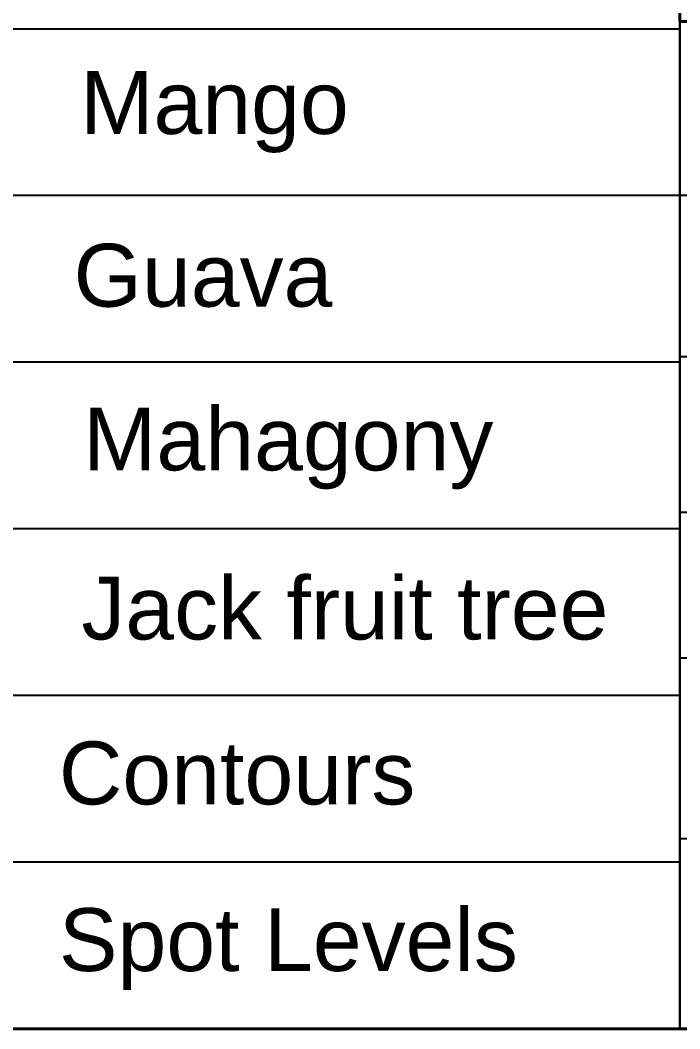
# Model space of a CAD drawing. Header units: millimetres. Extents: x 684983 to 685377, y 990360 to 990509.
# Drawn here: x 685299.52 to 685306.47, y 990360.29 to 990370.91 of the extents above; entities that cross this region are included whole.
import ezdxf

# ---------------------------------------------------------------- set-up
doc = ezdxf.new("R2010")
doc.units = ezdxf.units.MM
doc.layers.add('TITLE', color=6, linetype='Continuous')
doc.styles.add('ROMANS', font='arial.ttf')

msp = doc.modelspace()

# ---------------------------------------------------------------- linework, layer by layer
at = {"lineweight": 40}
for q in [(685306.468, 990377.924), (685376.699, 990370.9)]:
    msp.add_line((685306.468, 990370.9), q, dxfattribs=at)
for p, q in [((685306.468, 990360.285), (685306.468, 990370.9)), ((685274.267, 990360.285), (685376.699, 990360.285))]:
    msp.add_line(p, q)
msp.add_lwpolyline([(685274.267, 990360.285), (685376.699, 990360.285), (685376.699, 990509.155), (685274.267, 990509.155)], close=True, dxfattribs=at)
at = {"layer": 'TITLE', "color": 8}
for p, q in [((685306.468, 990370.9), (685306.468, 990360.285)), ((685306.468, 990370.9), (685306.468, 990360.285)), ((685306.468, 990370.821), (685274.267, 990370.821)), ((685306.468, 990369.065), (685274.267, 990369.065)), ((685324.392, 990369.066), (685306.468, 990369.066)), ((685306.468, 990367.309), (685274.267, 990367.309)), ((685324.392, 990367.367), (685306.468, 990367.367)), ((685324.392, 990365.727), (685306.468, 990365.727)), ((685306.468, 990365.553), (685274.267, 990365.553)), ((685324.392, 990364.191), (685306.468, 990364.191)), ((685306.468, 990363.797), (685274.267, 990363.797)), ((685340.633, 990362.287), (685306.468, 990362.287)), ((685306.468, 990362.041), (685274.267, 990362.041)), ((685306.468, 990360.285), (685274.267, 990360.285))]:
    msp.add_line(p, q, dxfattribs=at)

# ---------------------------------------------------------------- texts
at = {"layer": 'TITLE', "color": 7, "style": 'ROMANS'}
for s, height, p in [('Mango', 0.6625, (685300.15, 990369.715)), ('Guava', 0.6625, (685300.08, 990367.895)), ('Mahagony', 0.6625, (685300.181, 990366.17)), ('Jack fruit tree', 0.66246, (685300.162, 990364.388)), ('Contours', 0.6625, (685299.925, 990362.65)), ('Spot Levels', 0.66246, (685299.925, 990360.894))]:
    msp.add_text(s, height=height, dxfattribs=at).set_placement(p)

doc.saveas('drawing.dxf')
